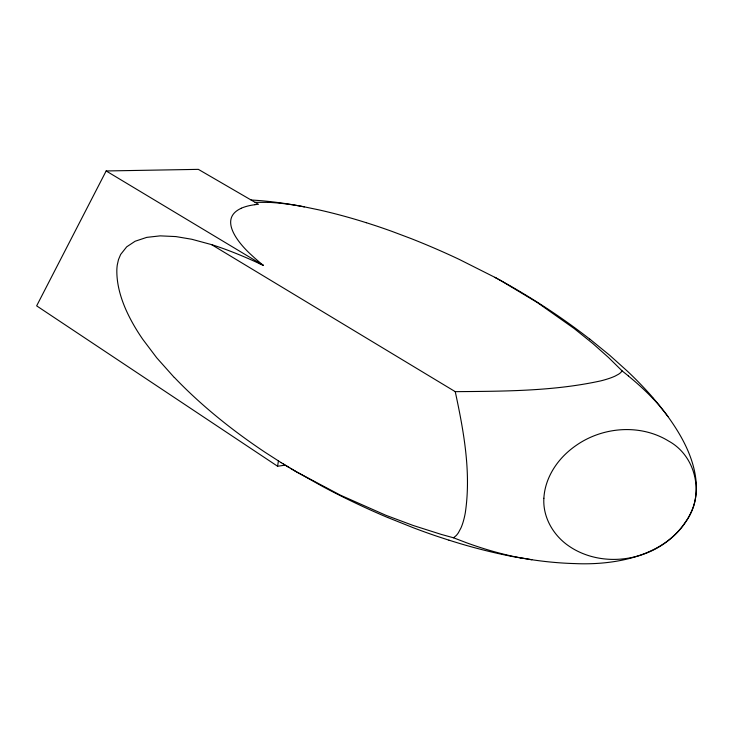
<?xml version="1.0" encoding="UTF-8"?>
<svg xmlns="http://www.w3.org/2000/svg" width="733" height="733" viewBox="0 0 733 733"><rect width="100%" height="100%" fill="white"/><g stroke="black" fill="none" stroke-linecap="round" stroke-linejoin="round"><path stroke-width="1.1" d="M285.229 465.125L277.605 466.252L278.412 460.901M254.873 204.681L258.456 204.287L198.359 169.36L106.157 170.963L36.65 305.863L277.605 466.252M500.181 280.235L537.307 302.527L574.131 328.503L592.85 343.557L608.546 357.512L622.097 370.88L620.851 372.446A41.808 21.761 22.8 0 1 618.395 374.316L615.06 376.121A106.441 54.773 21.1 0 1 608.179 378.759A159.776 80.951 19.9 0 1 600.84 380.858C553.131 391.33 503.855 391.22 455.248 391.66L211.562 244.62L191.799 239.27L175.92 236.585L160.197 235.861L146.756 237.373L135.119 241.249L126.69 246.838L120.643 254.461L118.462 259.674L117.289 264.888A141.817 78.431 13.3 0 0 116.831 270.514C116.721 283.964 120.45 297.167 125.792 309.408A302.555 163.587 17.9 0 0 142.825 339.388L156.715 357.796L174.234 377.449M297.745 472.547L340.488 495.206L385.961 515.317L413.165 525.469L441.358 534.439L453.553 537.802L456.183 535.585A44.566 29.577 21.4 0 0 458.427 532.689L460.965 527.952A120.606 79.952 17.9 0 0 463.229 521.676A192.211 127.295 14.8 0 0 465.29 512.871C471.337 472.373 463.751 431.27 455.248 391.66M241.276 208.273C217.206 219.075 239.966 244.74 251.566 255.139A194.639 95.143 17.1 0 0 263.431 265.456L259.674 263.688M255.093 202.335L267.866 202.372M573.426 563.521C618.817 565.839 675.963 554.469 693.528 506.366A169.186 98.973 23.5 0 0 696.35 484.76C694.93 459.536 682.432 436.703 667.937 416.564A165.127 95.574 23.1 0 0 664.684 412.239L659.416 405.816M531.407 559.664L532.625 559.847A257.008 145.858 21.3 0 0 573.435 563.549M530.188 559.49L531.874 559.737M531.132 559.627L513.073 556.567M530.38 559.508L520.595 557.831M251.089 199.999A214.082 121.678 14.6 0 1 267.096 201.273L271.109 201.703A261.443 153.224 14.8 0 1 304.351 206.853L319.112 209.922A363.018 227.221 14.8 0 1 366.262 222.713M366.271 222.685L375.553 225.691A462.624 308.318 14.2 0 1 392.201 231.472L410.92 238.518A592.805 426.927 12.5 0 1 459.215 259.39L494.894 277.349M448.944 540.184L436.19 535.997A369.496 195.821 20.2 0 1 413.302 527.751L387.693 517.507M453.553 537.802L465.693 542.457A216.107 125.435 22 0 0 520.604 557.95M494.802 277.303L495.581 277.725M496.003 277.954L496.956 278.467M495.407 277.624L496.268 278.091M496.598 278.274L497.643 278.842M497.194 278.595L505.165 283.002A575.121 410.049 12.8 0 1 589.653 339.022M498.394 279.255L499.695 279.96M295.307 471.136L323.088 486.739A422.107 216.336 20.2 0 0 387.684 517.516M297.616 472.538L290.479 468.286M294.849 470.916L285.696 465.409M106.157 170.963L263.413 265.456M289.361 467.654L283.314 463.952M280.95 462.496L283.946 464.356M281.261 462.706L265.209 452.38A415.712 213.944 20.1 0 1 174.353 377.413M622.097 370.88L628.419 375.937M589.717 338.994L609.728 355.303L627.64 371.411A357.933 228.678 18.7 0 1 653.479 398.321M653.442 398.331L659.443 405.505A288.078 177.588 20.3 0 1 667.946 416.564M267.829 202.29A146.783 79.796 14.6 0 1 304.351 206.889M513.082 556.631A319.313 174.692 20.5 0 1 448.953 540.148M211.571 244.602A220.688 132.829 9.3 0 1 232.132 251.895A336.081 214.586 6.9 0 1 259.647 263.715M241.23 208.245A53.766 27.607 14 0 1 254.901 204.709M628.346 375.974A212.515 126.415 22.3 0 1 659.553 405.798M543.868 498.275C542.713 517.434 553.589 535.832 569.275 546.305A42.945 26.37 27.1 0 0 576.065 550.401C606.622 566.435 646.24 560.369 671.795 537.591A201.832 118.434 22.3 0 0 680.994 528.099A202.977 119.103 22.3 0 0 685.419 522.107C704.844 496.424 697.037 456.467 668.496 440.991A39.344 21.816 26.5 0 0 662.522 437.683C635.135 424.196 600.959 428.045 576.156 445.417A230.336 132.022 31.7 0 0 566.288 453.351A231.985 132.939 31.7 0 0 560.892 458.904C551.298 469.798 544.646 483.652 543.868 498.275"/></g></svg>
